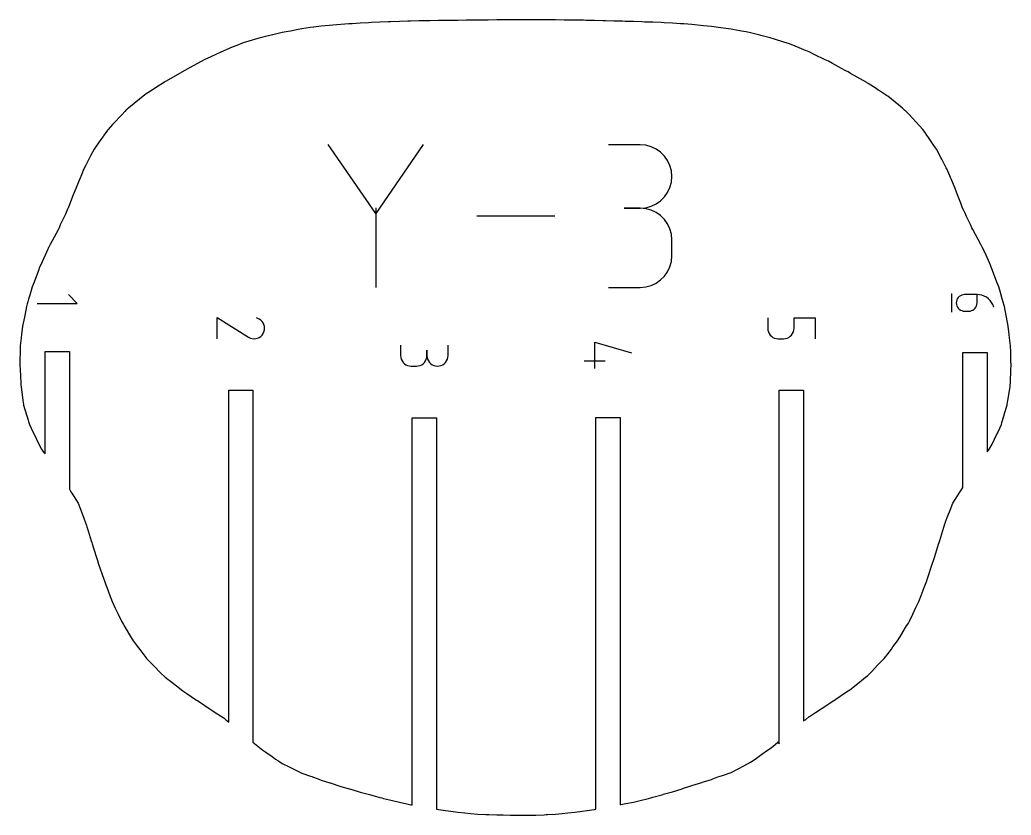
# Model space of a CAD drawing. Extents: x 0 to 560, y 0 to 480.
# Drawn here: x 230.02 to 276.81, y 84.58 to 122.09 of the extents above; entities that cross this region are included whole.
import ezdxf

# ---------------------------------------------------------------- set-up
doc = ezdxf.new("R2010")
doc.units = 0

msp = doc.modelspace()

# ---------------------------------------------------------------- linework, layer by layer
at = {"layer": 'annotation', "color": 1}
for p, q in [((246.81816, 112.956821), (244.570866, 116.206715)), ((249.065032, 116.206715), (246.81816, 112.956821)), ((259.29806, 116.198688), (257.801976, 116.198688)), ((259.567134, 116.174536), (259.29806, 116.198688)), ((259.820323, 116.104935), (259.567134, 116.174536)), ((260.053417, 115.994165), (259.820323, 116.104935)), ((260.262204, 115.846507), (260.053417, 115.994165)), ((260.442472, 115.666241), (260.262204, 115.846507)), ((260.590012, 115.457648), (260.442472, 115.666241)), ((260.700611, 115.22501), (260.590012, 115.457648)), ((260.770058, 114.972606), (260.700611, 115.22501)), ((260.794143, 114.704717), (260.770058, 114.972606)), ((260.770058, 114.43557), (260.794143, 114.704717)), ((260.794143, 114.704717), (260.794143, 114.704717)), ((260.590012, 113.948811), (260.700611, 114.182186)), ((260.700611, 114.182186), (260.770058, 114.43557)), ((260.262204, 113.559072), (260.442472, 113.739691)), ((260.442472, 113.739691), (260.590012, 113.948811)), ((246.81816, 113.21835), (246.81816, 109.469057)), ((259.29806, 113.20652), (259.567134, 113.230678)), ((259.567134, 113.230678), (259.820323, 113.300319)), ((259.820323, 113.300319), (260.053417, 113.4112)), ((260.053417, 113.4112), (260.262204, 113.559072)), ((255.276146, 112.837886), (251.592341, 112.837886)), ((259.29806, 113.20652), (258.548961, 113.20652)), ((258.548961, 113.20652), (259.29806, 113.20652)), ((259.567134, 113.182369), (259.29806, 113.20652)), ((259.29806, 113.20652), (259.29806, 113.20652)), ((259.820323, 113.112767), (259.567134, 113.182369)), ((260.053417, 113.001997), (259.820323, 113.112767)), ((260.262204, 112.854339), (260.053417, 113.001997)), ((260.442472, 112.674073), (260.262204, 112.854339)), ((260.590012, 112.465481), (260.442472, 112.674073)), ((260.700611, 112.232842), (260.590012, 112.465481)), ((260.770058, 111.980438), (260.700611, 112.232842)), ((260.794143, 111.712549), (260.770058, 111.980438)), ((260.794143, 110.963451), (260.794143, 111.712549)), ((260.794143, 111.712549), (260.794143, 111.712549)), ((260.770058, 110.69545), (260.794143, 110.963451)), ((260.590012, 110.210331), (260.700611, 110.442987)), ((260.700611, 110.442987), (260.770058, 110.69545)), ((260.262204, 109.821521), (260.442472, 110.001752)), ((260.442472, 110.001752), (260.590012, 110.210331)), ((257.801976, 109.469479), (259.29806, 109.469479)), ((259.29806, 109.469479), (259.567134, 109.493617)), ((259.29806, 109.469479), (259.29806, 109.469479)), ((259.567134, 109.493617), (259.820323, 109.563184)), ((259.820323, 109.563184), (260.053417, 109.673908)), ((260.053417, 109.673908), (260.262204, 109.821521)), ((232.732434, 108.716626), (232.313516, 109.135426)), ((273.994024, 109.182881), (273.994024, 108.300003)), ((274.354418, 109.041419), (274.307098, 108.994127)), ((274.409208, 109.080147), (274.354418, 109.041419)), ((274.470359, 109.109193), (274.409208, 109.080147)), ((274.536758, 109.12744), (274.470359, 109.109193)), ((274.607294, 109.133771), (274.536758, 109.12744)), ((275.194182, 109.133771), (274.607294, 109.133771)), ((274.607294, 109.133771), (274.607294, 109.133771)), ((275.313533, 109.125088), (275.194182, 109.133771)), ((275.194182, 108.741663), (275.194182, 109.133771)), ((275.428206, 109.099747), (275.313533, 109.125088)), ((275.536779, 109.058804), (275.428206, 109.099747)), ((275.63783, 109.003318), (275.536779, 109.058804)), ((275.729938, 108.934348), (275.63783, 109.003318)), ((230.848603, 108.716626), (232.732434, 108.716626)), ((274.221072, 108.812039), (274.214744, 108.741663)), ((274.214744, 108.741663), (274.214744, 108.741663)), ((274.214744, 108.741663), (274.221072, 108.671142)), ((274.239314, 108.87832), (274.221072, 108.812039)), ((274.221072, 108.671142), (274.239314, 108.604784)), ((274.26836, 108.939388), (274.239314, 108.87832)), ((274.239314, 108.604784), (274.26836, 108.543692)), ((274.307098, 108.994127), (274.26836, 108.939388)), ((274.26836, 108.543692), (274.307098, 108.488972)), ((275.102244, 108.488972), (275.140825, 108.543692)), ((275.140825, 108.543692), (275.169738, 108.604784)), ((275.169738, 108.604784), (275.187888, 108.671142)), ((275.187888, 108.671142), (275.194182, 108.741663)), ((275.811681, 108.852951), (275.729938, 108.934348)), ((275.881637, 108.760185), (275.811681, 108.852951)), ((275.938384, 108.657108), (275.881637, 108.760185)), ((275.9805, 108.544779), (275.938384, 108.657108)), ((275.9805, 108.544779), (275.9805, 108.544779)), ((274.307098, 108.488972), (274.354418, 108.441725)), ((274.354418, 108.441725), (274.409208, 108.403057)), ((274.409208, 108.403057), (274.470359, 108.37407)), ((274.470359, 108.37407), (274.536758, 108.355868)), ((274.536758, 108.355868), (274.607294, 108.349556)), ((274.607294, 108.349556), (274.802628, 108.349556)), ((274.802628, 108.349556), (274.873131, 108.355868)), ((274.802628, 108.349556), (274.802628, 108.349556)), ((274.873131, 108.355868), (274.939438, 108.37407)), ((274.939438, 108.37407), (275.000456, 108.403057)), ((275.000456, 108.403057), (275.055089, 108.441725)), ((275.055089, 108.441725), (275.102244, 108.488972)), ((239.331921, 107.048553), (239.331921, 108.043391)), ((239.331921, 108.043391), (240.811816, 107.124128)), ((241.322861, 107.976665), (241.197558, 108.041986)), ((241.396366, 107.924828), (241.322861, 107.976665)), ((241.457727, 107.862636), (241.396366, 107.924828)), ((241.50645, 107.791978), (241.457727, 107.862636)), ((241.542045, 107.714749), (241.50645, 107.791978)), ((241.56402, 107.632837), (241.542045, 107.714749)), ((241.571885, 107.548136), (241.56402, 107.632837)), ((265.316202, 108.042063), (265.316202, 107.544644)), ((266.558695, 107.544644), (266.558695, 108.042063)), ((266.558695, 108.042063), (267.556202, 108.042063)), ((267.556202, 108.042063), (267.556202, 107.047225)), ((241.320962, 107.113416), (241.391715, 107.162006)), ((241.391715, 107.162006), (241.453997, 107.223118)), ((241.453997, 107.223118), (241.505898, 107.296209)), ((241.505898, 107.296209), (241.543315, 107.377931)), ((241.505898, 107.296209), (241.505898, 107.296209)), ((241.543315, 107.377931), (241.565147, 107.462537)), ((241.565147, 107.462537), (241.571885, 107.548136)), ((265.316202, 107.544644), (265.316202, 107.544644)), ((265.316202, 107.544644), (265.324229, 107.455367)), ((265.324229, 107.455367), (265.34737, 107.371285)), ((265.34737, 107.371285), (265.384217, 107.293815)), ((265.384217, 107.293815), (265.43336, 107.224374)), ((265.43336, 107.224374), (265.493389, 107.16438)), ((265.493389, 107.16438), (265.562895, 107.115251)), ((266.312938, 107.11522), (266.382245, 107.164334)), ((266.382245, 107.164334), (266.442064, 107.224316)), ((266.442064, 107.224316), (266.491007, 107.293752)), ((266.491007, 107.293752), (266.527686, 107.371228)), ((266.527686, 107.371228), (266.550711, 107.45533)), ((266.550711, 107.45533), (266.558695, 107.544644)), ((240.811816, 107.124128), (240.811816, 107.124128)), ((240.811816, 107.124128), (240.813176, 107.123029)), ((240.813176, 107.123029), (240.814547, 107.121975)), ((240.814547, 107.121975), (240.815942, 107.12096)), ((240.815942, 107.12096), (240.817371, 107.119975)), ((240.817371, 107.119975), (240.818846, 107.119015)), ((240.818846, 107.119015), (240.82038, 107.118072)), ((240.82038, 107.118072), (240.821982, 107.11714)), ((240.821982, 107.11714), (240.823666, 107.116211)), ((240.823666, 107.116211), (240.825442, 107.115278)), ((240.825442, 107.115278), (240.825442, 107.115278)), ((240.825442, 107.115278), (240.906937, 107.077322)), ((240.906937, 107.077322), (240.991414, 107.055149)), ((240.991414, 107.055149), (241.076963, 107.048215)), ((241.076963, 107.048215), (241.161677, 107.055977)), ((241.161677, 107.055977), (241.243646, 107.077892)), ((241.243646, 107.077892), (241.320962, 107.113416)), ((247.99343, 106.75084), (247.99343, 106.253421)), ((250.230761, 106.253421), (250.230761, 106.75084)), ((257.152762, 105.638069), (257.152762, 106.881827)), ((257.152762, 106.881827), (258.894781, 106.38511)), ((265.562895, 107.115251), (265.640469, 107.078404)), ((265.640469, 107.078404), (265.724701, 107.055256)), ((265.724701, 107.055256), (265.814182, 107.047225)), ((265.814182, 107.047225), (266.061979, 107.047225)), ((266.061979, 107.047225), (266.151416, 107.055252)), ((266.061979, 107.047225), (266.061979, 107.047225)), ((266.151416, 107.055252), (266.235532, 107.078388)), ((266.235532, 107.078388), (266.312938, 107.11522)), ((247.99343, 106.253421), (247.99343, 106.253421)), ((247.99343, 106.253421), (248.001456, 106.163959)), ((249.227894, 106.163959), (249.235924, 106.253421)), ((249.235924, 106.253421), (249.235924, 106.502482)), ((249.235924, 106.502482), (249.235924, 106.253421)), ((249.235924, 106.253421), (249.235924, 106.253421)), ((249.235924, 106.253421), (249.243956, 106.163959)), ((250.222731, 106.163959), (250.230761, 106.253421)), ((248.001456, 106.163959), (248.024585, 106.079779)), ((248.024585, 106.079779), (248.061399, 106.00228)), ((248.061399, 106.00228), (248.110477, 105.932862)), ((248.110477, 105.932862), (248.170401, 105.872926)), ((248.170401, 105.872926), (248.239749, 105.823872)), ((248.239749, 105.823872), (248.317103, 105.7871)), ((248.317103, 105.7871), (248.401042, 105.76401)), ((248.401042, 105.76401), (248.490147, 105.756002)), ((248.490147, 105.756002), (248.739207, 105.756002)), ((248.739207, 105.756002), (248.828275, 105.76401)), ((248.739207, 105.756002), (248.739207, 105.756002)), ((248.828275, 105.76401), (248.912195, 105.7871)), ((248.912195, 105.7871), (248.989543, 105.823872)), ((248.989543, 105.823872), (249.058896, 105.872926)), ((249.058896, 105.872926), (249.11883, 105.932862)), ((249.11883, 105.932862), (249.167924, 106.00228)), ((249.167924, 106.00228), (249.204753, 106.079779)), ((249.204753, 106.079779), (249.227894, 106.163959)), ((249.243956, 106.163959), (249.26711, 106.079779)), ((249.26711, 106.079779), (249.303976, 106.00228)), ((249.303976, 106.00228), (249.35314, 105.932862)), ((249.35314, 105.932862), (249.413193, 105.872926)), ((249.413193, 105.872926), (249.482721, 105.823872)), ((249.482721, 105.823872), (249.560314, 105.7871)), ((249.560314, 105.7871), (249.644559, 105.76401)), ((249.644559, 105.76401), (249.734045, 105.756002)), ((249.734045, 105.756002), (249.823113, 105.76401)), ((249.734045, 105.756002), (249.734045, 105.756002)), ((249.823113, 105.76401), (249.907032, 105.7871)), ((249.907032, 105.7871), (249.98438, 105.823872)), ((249.98438, 105.823872), (250.053733, 105.872926)), ((250.053733, 105.872926), (250.113668, 105.932862)), ((250.113668, 105.932862), (250.162762, 106.00228)), ((250.162762, 106.00228), (250.19959, 106.079779)), ((250.19959, 106.079779), (250.222731, 106.163959)), ((256.654781, 106.010887), (257.649618, 106.010887))]:
    msp.add_line(p, q, dxfattribs=at)
at = {"layer": 'boundary', "color": 5}
for p, q in [((243.329319, 121.66022), (243.15672, 121.628193)), ((243.745465, 121.72098), (243.329319, 121.66022)), ((243.88119, 121.741098), (243.745465, 121.72098)), ((243.895674, 121.743247), (243.88119, 121.741098)), ((244.25003, 121.794144), (243.895674, 121.743247)), ((244.622866, 121.824859), (244.25003, 121.794144)), ((244.796285, 121.837788), (244.622866, 121.824859)), ((245.17074, 121.868694), (244.796285, 121.837788)), ((245.552272, 121.894334), (245.17074, 121.868694)), ((245.708605, 121.904829), (245.552272, 121.894334)), ((246.09145, 121.930557), (245.708605, 121.904829)), ((246.479954, 121.950028), (246.09145, 121.930557)), ((246.622641, 121.958159), (246.479954, 121.950028)), ((247.012161, 121.977645), (246.622641, 121.958159)), ((247.405991, 121.99259), (247.012161, 121.977645)), ((247.538398, 121.997729), (247.405991, 121.99259)), ((247.932871, 122.012692), (247.538398, 121.997729)), ((248.330449, 122.022527), (247.932871, 122.012692)), ((248.45554, 122.026243), (248.330449, 122.022527)), ((248.853582, 122.036074), (248.45554, 122.026243)), ((249.253755, 122.043263), (248.853582, 122.036074)), ((249.373841, 122.04549), (249.253755, 122.043263)), ((249.774293, 122.052681), (249.373841, 122.04549)), ((250.176259, 122.057596), (249.774293, 122.052681)), ((250.292941, 122.058357), (250.176259, 122.057596)), ((250.695003, 122.063279), (250.292941, 122.058357)), ((251.098442, 122.069356), (250.695003, 122.063279)), ((251.212088, 122.070849), (251.098442, 122.069356)), ((251.615714, 122.076931), (251.212088, 122.070849)), ((252.020557, 122.080575), (251.615714, 122.076931)), ((252.13146, 122.081548), (252.020557, 122.080575)), ((252.536424, 122.085192), (252.13146, 122.081548)), ((252.942085, 122.087109), (252.536424, 122.085192)), ((253.051369, 122.087953), (252.942085, 122.087109)), ((253.457135, 122.089867), (253.051369, 122.087953)), ((253.863006, 122.088787), (253.457135, 122.089867)), ((253.971988, 122.088679), (253.863006, 122.088787)), ((254.377846, 122.087597), (253.971988, 122.088679)), ((254.783307, 122.085514), (254.377846, 122.087597)), ((254.893139, 122.085166), (254.783307, 122.085514)), ((255.298556, 122.083081), (254.893139, 122.085166)), ((255.703268, 122.079529), (255.298556, 122.083081)), ((255.81467, 122.078609), (255.703268, 122.079529)), ((256.219267, 122.075055), (255.81467, 122.078609)), ((256.622445, 122.067273), (256.219267, 122.075055)), ((256.737115, 122.06475), (256.622445, 122.067273)), ((257.139977, 122.056966), (256.737115, 122.06475)), ((257.540556, 122.046506), (257.139977, 122.056966)), ((257.66049, 122.043464), (257.540556, 122.046506)), ((258.060688, 122.033013), (257.66049, 122.043464)), ((258.458159, 122.021676), (258.060688, 122.033013)), ((258.584425, 122.017698), (258.458159, 122.021676)), ((258.981398, 122.006366), (258.584425, 122.017698)), ((259.375167, 121.992097), (258.981398, 122.006366)), ((259.508965, 121.987106), (259.375167, 121.992097)), ((259.902109, 121.972856), (259.508965, 121.987106)), ((260.291605, 121.957966), (259.902109, 121.972856)), ((260.433996, 121.952587), (260.291605, 121.957966)), ((260.822819, 121.937724), (260.433996, 121.952587)), ((261.206097, 121.90828), (260.822819, 121.937724)), ((261.361681, 121.896863), (261.206097, 121.90828)), ((261.74353, 121.867553), (261.361681, 121.896863)), ((262.286273, 121.809329), (261.74353, 121.867553)), ((262.28807, 121.809144), (262.286273, 121.809329)), ((262.66424, 121.769081), (262.28807, 121.809144)), ((262.988819, 121.729086), (262.66424, 121.769081)), ((263.342612, 121.686882), (262.988819, 121.729086)), ((263.584952, 121.657238), (263.342612, 121.686882)), ((263.754859, 121.624732), (263.584952, 121.657238)), ((241.25327, 121.206178), (240.832785, 121.080969)), ((241.487898, 121.276251), (241.25327, 121.206178)), ((241.943823, 121.383227), (241.487898, 121.276251)), ((241.965721, 121.388354), (241.943823, 121.383227)), ((242.408608, 121.492148), (241.965721, 121.388354)), ((242.593144, 121.525411), (242.408608, 121.492148)), ((242.797133, 121.562518), (242.593144, 121.525411)), ((243.15672, 121.628193), (242.797133, 121.562518)), ((264.077469, 121.562518), (263.754859, 121.624732)), ((264.297803, 121.51989), (264.077469, 121.562518)), ((264.505661, 121.479461), (264.297803, 121.51989)), ((264.94556, 121.36816), (264.505661, 121.479461)), ((264.988387, 121.357198), (264.94556, 121.36816)), ((265.426372, 121.245748), (264.988387, 121.357198)), ((265.643092, 121.178929), (265.426372, 121.245748)), ((266.080758, 121.039426), (265.643092, 121.178929)), ((240.050254, 120.794535), (239.656166, 120.634509)), ((240.270738, 120.883084), (240.050254, 120.794535)), ((240.567187, 121.001586), (240.270738, 120.883084)), ((240.832785, 121.080969), (240.567187, 121.001586)), ((266.347083, 120.957483), (266.080758, 121.039426)), ((266.61152, 120.847264), (266.347083, 120.957483)), ((266.794912, 120.772514), (266.61152, 120.847264)), ((267.12544, 120.634509), (266.794912, 120.772514)), ((239.033488, 120.343277), (238.725766, 120.198225)), ((239.311698, 120.474919), (239.033488, 120.343277)), ((239.646477, 120.630493), (239.311698, 120.474919)), ((239.651507, 120.632578), (239.646477, 120.630493)), ((239.656166, 120.634509), (239.651507, 120.632578)), ((267.19391, 120.606081), (267.12544, 120.634509)), ((267.267794, 120.575404), (267.19391, 120.606081)), ((267.515418, 120.457686), (267.267794, 120.575404)), ((268.034237, 120.208215), (267.515418, 120.457686)), ((238.028575, 119.823934), (237.81249, 119.706501)), ((238.576828, 120.118022), (238.028575, 119.823934)), ((238.725766, 120.198225), (238.576828, 120.118022)), ((268.188504, 120.134096), (268.034237, 120.208215)), ((268.369322, 120.036387), (268.188504, 120.134096)), ((268.804582, 119.800828), (268.369322, 120.036387)), ((268.976487, 119.706501), (268.804582, 119.800828)), ((237.672264, 119.621478), (236.928024, 119.200004)), ((237.805056, 119.702434), (237.672264, 119.621478)), ((237.808918, 119.704547), (237.805056, 119.702434)), ((237.81249, 119.706501), (237.808918, 119.704547)), ((269.04029, 119.671221), (268.976487, 119.706501)), ((269.109215, 119.633107), (269.04029, 119.671221)), ((269.221116, 119.565539), (269.109215, 119.633107)), ((269.995038, 119.128128), (269.221116, 119.565539)), ((236.374183, 118.846091), (236.269361, 118.780509)), ((236.842957, 119.146414), (236.374183, 118.846091)), ((236.884345, 119.174963), (236.842957, 119.146414)), ((236.928024, 119.200004), (236.884345, 119.174963)), ((270.029925, 119.107952), (269.995038, 119.128128)), ((270.059381, 119.086973), (270.029925, 119.107952)), ((270.427145, 118.846091), (270.059381, 119.086973)), ((270.530605, 118.780071), (270.427145, 118.846091)), ((235.917478, 118.553332), (235.168877, 117.946038)), ((235.963635, 118.590832), (235.917478, 118.553332)), ((235.981558, 118.601879), (235.963635, 118.590832)), ((236.261113, 118.775419), (235.981558, 118.601879)), ((236.266098, 118.778493), (236.261113, 118.775419)), ((236.269361, 118.780509), (236.266098, 118.778493)), ((270.533099, 118.778493), (270.530605, 118.780071)), ((270.539009, 118.774754), (270.533099, 118.778493)), ((270.92339, 118.529156), (270.539009, 118.774754)), ((270.950634, 118.511933), (270.92339, 118.529156)), ((270.984486, 118.484265), (270.950634, 118.511933)), ((271.678648, 117.918864), (270.984486, 118.484265)), ((235.168877, 117.946038), (235.082904, 117.873542)), ((271.762251, 117.850484), (271.678648, 117.918864)), ((234.83299, 117.616243), (234.436608, 117.193612)), ((234.972459, 117.763942), (234.83299, 117.616243)), ((235.042924, 117.839469), (234.972459, 117.763942)), ((235.048907, 117.845101), (235.042924, 117.839469)), ((235.054625, 117.850484), (235.048907, 117.845101)), ((235.082904, 117.873542), (235.054625, 117.850484)), ((271.793292, 117.820925), (271.762251, 117.850484)), ((271.837678, 117.780818), (271.793292, 117.820925)), ((271.871346, 117.748731), (271.837678, 117.780818)), ((271.984604, 117.624536), (271.871346, 117.748731)), ((272.476855, 117.093082), (271.984604, 117.624536)), ((234.398929, 117.151708), (234.187013, 116.922476)), ((234.436608, 117.193612), (234.398929, 117.151708)), ((272.631764, 116.922476), (272.476855, 117.093082)), ((233.949315, 116.586822), (233.801683, 116.37907)), ((233.970546, 116.61675), (233.949315, 116.586822)), ((234.122214, 116.833747), (233.970546, 116.61675)), ((234.155612, 116.879478), (234.122214, 116.833747)), ((234.187013, 116.922476), (234.155612, 116.879478)), ((272.693123, 116.836157), (272.631764, 116.922476)), ((272.725442, 116.793086), (272.693123, 116.836157)), ((272.792057, 116.699236), (272.725442, 116.793086)), ((272.934181, 116.490612), (272.792057, 116.699236)), ((273.126275, 116.21352), (272.934181, 116.490612)), ((233.801683, 116.37907), (233.532849, 115.994468)), ((273.274806, 115.994468), (273.126275, 116.21352)), ((233.317825, 115.584155), (233.201503, 115.360422)), ((233.365534, 115.672802), (233.317825, 115.584155)), ((233.532849, 115.994468), (233.365534, 115.672802)), ((273.481445, 115.602643), (273.274806, 115.994468)), ((273.528052, 115.518729), (273.481445, 115.602643)), ((233.121512, 115.206689), (233.048549, 115.066459)), ((233.201503, 115.360422), (233.121512, 115.206689)), ((273.712766, 115.165967), (273.528052, 115.518729)), ((273.740437, 115.113896), (273.712766, 115.165967)), ((273.765645, 115.066459), (273.740437, 115.113896)), ((232.881653, 114.667488), (232.664017, 114.138451)), ((232.89483, 114.698276), (232.881653, 114.667488)), ((233.048549, 115.066459), (232.89483, 114.698276)), ((273.904978, 114.737799), (273.765645, 115.066459)), ((273.941343, 114.652069), (273.904978, 114.737799)), ((273.967887, 114.587863), (273.941343, 114.652069)), ((274.157201, 114.138451), (273.967887, 114.587863)), ((232.547457, 113.835955), (232.415941, 113.503247)), ((232.664017, 114.138451), (232.547457, 113.835955)), ((274.270411, 113.838975), (274.157201, 114.138451)), ((274.425683, 113.443318), (274.270411, 113.838975)), ((232.415941, 113.503247), (232.304409, 113.210443)), ((274.51411, 113.210443), (274.425683, 113.443318)), ((232.178243, 112.922631), (231.934579, 112.425521)), ((232.280791, 113.163258), (232.178243, 112.922631)), ((232.293156, 113.18796), (232.280791, 113.163258)), ((232.304409, 113.210443), (232.293156, 113.18796)), ((274.570968, 113.097943), (274.51411, 113.210443)), ((274.633478, 112.974256), (274.570968, 113.097943)), ((274.69966, 112.813653), (274.633478, 112.974256)), ((274.904119, 112.399098), (274.69966, 112.813653)), ((231.873879, 112.282434), (231.832493, 112.185723)), ((231.934579, 112.425521), (231.873879, 112.282434)), ((274.950926, 112.282435), (274.904119, 112.399098)), ((274.990157, 112.193666), (274.950926, 112.282435)), ((231.832493, 112.185723), (231.457596, 111.490021)), ((275.376441, 111.490021), (274.990157, 112.193666)), ((231.382771, 111.352721), (231.361187, 111.307255)), ((231.383591, 111.354426), (231.382771, 111.352721)), ((231.392208, 111.369616), (231.383591, 111.354426)), ((231.457596, 111.490021), (231.392208, 111.369616)), ((275.443052, 111.369616), (275.376441, 111.490021)), ((275.451734, 111.354426), (275.443052, 111.369616)), ((275.454168, 111.349321), (275.451734, 111.354426)), ((275.548077, 111.14226), (275.454168, 111.349321)), ((231.348985, 111.280882), (231.008335, 110.535036)), ((231.360082, 111.304958), (231.348985, 111.280882)), ((231.361187, 111.307255), (231.360082, 111.304958)), ((275.554188, 111.12948), (275.548077, 111.14226)), ((275.570628, 111.093376), (275.554188, 111.12948)), ((275.826399, 110.514122), (275.570628, 111.093376)), ((230.958143, 110.426418), (230.899096, 110.272866)), ((231.008335, 110.535036), (230.958143, 110.426418)), ((275.866596, 110.426418), (275.826399, 110.514122)), ((275.925207, 110.272865), (275.866596, 110.426418)), ((230.899096, 110.272866), (230.692884, 109.721518)), ((276.132536, 109.721518), (275.925207, 110.272865)), ((230.606412, 109.49841), (230.556849, 109.327485)), ((230.692884, 109.721518), (230.606412, 109.49841)), ((276.218061, 109.49841), (276.132536, 109.721518)), ((276.297445, 109.225158), (276.218061, 109.49841)), ((230.494211, 109.108705), (230.439372, 108.919981)), ((230.556849, 109.327485), (230.494211, 109.108705)), ((276.384796, 108.930318), (276.297445, 109.225158)), ((230.340459, 108.570401), (230.257471, 108.148896)), ((230.377775, 108.701778), (230.340459, 108.570401)), ((230.403217, 108.792538), (230.377775, 108.701778)), ((230.439372, 108.919981), (230.403217, 108.792538)), ((276.474899, 108.618547), (276.384796, 108.930318)), ((276.479506, 108.602489), (276.474899, 108.618547)), ((276.484135, 108.586396), (276.479506, 108.602489)), ((276.488723, 108.570401), (276.484135, 108.586396)), ((276.569456, 108.148896), (276.488723, 108.570401)), ((230.242844, 108.07342), (230.157596, 107.642393)), ((230.257471, 108.148896), (230.242844, 108.07342)), ((276.583521, 108.07342), (276.569456, 108.148896)), ((276.666723, 107.642393), (276.583521, 108.07342)), ((230.157596, 107.642393), (230.109729, 107.24937)), ((276.711947, 107.24937), (276.666723, 107.642393)), ((230.109729, 107.24937), (230.091572, 107.086912)), ((276.729939, 107.086912), (276.711947, 107.24937)), ((230.047035, 106.714385), (230.038662, 106.42532)), ((230.091572, 107.086912), (230.047035, 106.714385)), ((276.772444, 106.714384), (276.729939, 107.086912)), ((276.783124, 106.42532), (276.772444, 106.714384)), ((230.038662, 106.42532), (230.030149, 106.02493)), ((231.217519, 101.623048), (231.217519, 106.444061)), ((231.217519, 106.444061), (232.363519, 106.444061)), ((232.363519, 106.444061), (232.363519, 99.951121)), ((274.524622, 100.03755), (274.524622, 106.407246)), ((274.524622, 106.407246), (275.670622, 106.407246)), ((275.670622, 106.407246), (275.670622, 101.720907)), ((276.796683, 106.02493), (276.783124, 106.42532)), ((230.030149, 106.02493), (230.023651, 105.786377)), ((230.023651, 105.786377), (230.03348, 105.60127)), ((276.796519, 105.60127), (276.805333, 105.786377)), ((276.805333, 105.786377), (276.796683, 106.02493)), ((230.03348, 105.60127), (230.066434, 104.962947)), ((276.770464, 104.962947), (276.796519, 105.60127)), ((230.066434, 104.962947), (230.071952, 104.858368)), ((230.071952, 104.858368), (230.084112, 104.77722)), ((276.752561, 104.77722), (276.765644, 104.858368)), ((276.765644, 104.858368), (276.770464, 104.962947)), ((230.084112, 104.77722), (230.165935, 104.133976)), ((239.878939, 88.969498), (239.878939, 104.618691)), ((239.878939, 104.618691), (241.024939, 104.618691)), ((241.024939, 104.618691), (241.024939, 88.017165)), ((265.863202, 88.074548), (265.863202, 104.617363)), ((265.863202, 104.617363), (267.009202, 104.617363)), ((267.009202, 104.617363), (267.009202, 89.017749)), ((276.647723, 104.133976), (276.752561, 104.77722)), ((230.165935, 104.133976), (230.191744, 103.953169)), ((230.191744, 103.953169), (230.195717, 103.930359)), ((230.195717, 103.930359), (230.201381, 103.91166)), ((230.201381, 103.91166), (230.417441, 103.213276)), ((276.48182, 103.476595), (276.609027, 103.922019)), ((276.609027, 103.922019), (276.6114, 103.930359)), ((276.6114, 103.930359), (276.615612, 103.953169)), ((276.615612, 103.953169), (276.647723, 104.133976)), ((276.370373, 103.092739), (276.457683, 103.391637)), ((276.457683, 103.391637), (276.474899, 103.452261)), ((276.474899, 103.452261), (276.48182, 103.476595)), ((230.417441, 103.213276), (230.439372, 103.140476)), ((230.439372, 103.140476), (230.451393, 103.099593)), ((230.451393, 103.099593), (230.467858, 103.048011)), ((230.467858, 103.048011), (230.481261, 103.002352)), ((230.481261, 103.002352), (230.555818, 102.83898)), ((248.54036, 85.058072), (248.54036, 103.32614)), ((248.54036, 103.32614), (249.68636, 103.32614)), ((249.68636, 103.32614), (249.68636, 84.855178)), ((257.201781, 84.863981), (257.201781, 103.332667)), ((257.201781, 103.332667), (258.347781, 103.332667)), ((258.347781, 103.332667), (258.347781, 85.068834)), ((276.26952, 102.83898), (276.344788, 103.002352)), ((276.344788, 103.002352), (276.370373, 103.092739)), ((230.555818, 102.83898), (230.814874, 102.30507)), ((276.013068, 102.30507), (276.26952, 102.83898)), ((230.814874, 102.30507), (230.918249, 102.074343)), ((230.918249, 102.074343), (231.053209, 101.846686)), ((275.803556, 101.894773), (275.908074, 102.074343)), ((275.908074, 102.074343), (276.013068, 102.30507)), ((231.053209, 101.846686), (231.147519, 101.692747)), ((231.147519, 101.692747), (231.217519, 101.623048)), ((275.670622, 101.720907), (275.740622, 101.790607)), ((275.740622, 101.790607), (275.803556, 101.894773)), ((232.363519, 99.951121), (232.433519, 99.834139)), ((232.433519, 99.834139), (232.474344, 99.765913)), ((232.474344, 99.765913), (232.594718, 99.596114)), ((274.045084, 99.290319), (274.38659, 99.816599)), ((274.38659, 99.816599), (274.41924, 99.862136)), ((274.41924, 99.862136), (274.424783, 99.871361)), ((274.424783, 99.871361), (274.524622, 100.03755)), ((232.594718, 99.596114), (232.784376, 99.290319)), ((232.784376, 99.290319), (232.881629, 99.008873)), ((273.924706, 98.958386), (274.045084, 99.290319)), ((232.881629, 99.008873), (233.044723, 98.591043)), ((273.816815, 98.696402), (273.924706, 98.958386)), ((233.044723, 98.591043), (233.126058, 98.362309)), ((233.126058, 98.362309), (233.166566, 98.233496)), ((273.629039, 98.156098), (273.694307, 98.36231)), ((273.694307, 98.36231), (273.704006, 98.388458)), ((273.704006, 98.388458), (273.712766, 98.412073)), ((273.712766, 98.412073), (273.816815, 98.696402)), ((233.166566, 98.233496), (233.182399, 98.184403)), ((233.182399, 98.184403), (233.201503, 98.123702)), ((233.201503, 98.123702), (233.241673, 97.994545)), ((233.241673, 97.994545), (233.388406, 97.522762)), ((273.436374, 97.529264), (273.629039, 98.156098)), ((233.388406, 97.522762), (233.415919, 97.434301)), ((233.415919, 97.434301), (233.432584, 97.382349)), ((233.432584, 97.382349), (233.624365, 96.777954)), ((273.198919, 96.777954), (273.383351, 97.360775)), ((273.383351, 97.360775), (273.406995, 97.434301)), ((273.406995, 97.434301), (273.436374, 97.529264)), ((233.624365, 96.777954), (233.702568, 96.536725)), ((233.702568, 96.536725), (233.712253, 96.506293)), ((233.712253, 96.506293), (233.725376, 96.467208)), ((233.725376, 96.467208), (233.984987, 95.711596)), ((272.856559, 95.744995), (273.098824, 96.467678)), ((273.098824, 96.467678), (273.111639, 96.506293)), ((273.111639, 96.506293), (273.121059, 96.536725)), ((273.121059, 96.536725), (273.198919, 96.777954)), ((233.984987, 95.711596), (234.02872, 95.578285)), ((234.02872, 95.578285), (234.077799, 95.449055)), ((234.077799, 95.449055), (234.122214, 95.332107)), ((272.700033, 95.312868), (272.792057, 95.548914)), ((272.792057, 95.548914), (272.797528, 95.562894)), ((272.797528, 95.562894), (272.803551, 95.578285)), ((272.803551, 95.578285), (272.856559, 95.744995)), ((234.122214, 95.332107), (234.1885, 95.157116)), ((234.1885, 95.157116), (234.289018, 94.89332)), ((272.554891, 94.947014), (272.700033, 95.312868)), ((234.289018, 94.89332), (234.380632, 94.650276)), ((234.380632, 94.650276), (234.525863, 94.343108)), ((272.297535, 94.343108), (272.440014, 94.650276)), ((272.440014, 94.650276), (272.554891, 94.947014)), ((234.525863, 94.343108), (234.663417, 94.064575)), ((234.663417, 94.064575), (234.823179, 93.72227)), ((272.006846, 93.72227), (272.16413, 94.064575)), ((272.16413, 94.064575), (272.297535, 94.343108)), ((234.823179, 93.72227), (234.915708, 93.566367)), ((234.915708, 93.566367), (234.95329, 93.504565)), ((271.871346, 93.50553), (271.922183, 93.58697)), ((271.922183, 93.58697), (271.954354, 93.638221)), ((271.954354, 93.638221), (272.006846, 93.72227)), ((234.95329, 93.504565), (235.042924, 93.352974)), ((235.042924, 93.352974), (235.203664, 93.081976)), ((271.437776, 92.79426), (271.655326, 93.15439)), ((271.655326, 93.15439), (271.661129, 93.162992)), ((271.661129, 93.162992), (271.871346, 93.50553)), ((235.203664, 93.081976), (235.205896, 93.078021)), ((235.205896, 93.078021), (235.372725, 92.79426)), ((235.372725, 92.79426), (235.627537, 92.470109)), ((271.224957, 92.520106), (271.437776, 92.79426)), ((235.627537, 92.470109), (235.727605, 92.326973)), ((235.727605, 92.326973), (235.963635, 92.020434)), ((270.950634, 92.148296), (271.150973, 92.411466)), ((271.150973, 92.411466), (271.224957, 92.520106)), ((235.963635, 92.020434), (236.006731, 91.970329)), ((236.006731, 91.970329), (236.047527, 91.915666)), ((236.047527, 91.915666), (236.089767, 91.866251)), ((236.089767, 91.866251), (236.330303, 91.640926)), ((270.51608, 91.663534), (270.724321, 91.866252)), ((270.724321, 91.866252), (270.804389, 91.961931)), ((270.804389, 91.961931), (270.867221, 92.049818)), ((270.867221, 92.049818), (270.950634, 92.148296)), ((236.330303, 91.640926), (236.684142, 91.271285)), ((236.684142, 91.271285), (236.884345, 91.079742)), ((270.029925, 91.157766), (270.208624, 91.334686)), ((270.208624, 91.334686), (270.51608, 91.663534)), ((236.884345, 91.079742), (236.942431, 91.03914)), ((236.942431, 91.03914), (237.017987, 90.976509)), ((237.017987, 90.976509), (237.072477, 90.938243)), ((237.072477, 90.938243), (237.196551, 90.847786)), ((237.196551, 90.847786), (237.713953, 90.442671)), ((269.191275, 90.497396), (269.645776, 90.858088)), ((269.645776, 90.858088), (269.752321, 90.938243)), ((269.752321, 90.938243), (269.827036, 90.99442)), ((269.827036, 90.99442), (269.948091, 91.096577)), ((269.948091, 91.096577), (270.029925, 91.157766)), ((237.713953, 90.442671), (237.805056, 90.375547)), ((237.805056, 90.375547), (237.906238, 90.312768)), ((237.906238, 90.312768), (238.319497, 90.039235)), ((268.524623, 90.046939), (268.991636, 90.361458)), ((268.991636, 90.361458), (269.109215, 90.435212)), ((269.109215, 90.435212), (269.191275, 90.497396)), ((238.319497, 90.039235), (238.365296, 90.010235)), ((238.365296, 90.010235), (238.400687, 89.986372)), ((238.400687, 89.986372), (238.702118, 89.783126)), ((268.188504, 89.819888), (268.21599, 89.838635)), ((268.21599, 89.838635), (268.431982, 89.985954)), ((268.431982, 89.985954), (268.467583, 90.010235)), ((268.467583, 90.010235), (268.524623, 90.046939)), ((238.702118, 89.783126), (238.725766, 89.767182)), ((238.725766, 89.767182), (238.755686, 89.745803)), ((238.755686, 89.745803), (239.249407, 89.421884)), ((239.249407, 89.421884), (239.615929, 89.181013)), ((267.288723, 89.238992), (267.572499, 89.421884)), ((267.572499, 89.421884), (268.150304, 89.793255)), ((268.150304, 89.793255), (268.188504, 89.819888)), ((239.615929, 89.181013), (239.646477, 89.160602)), ((239.646477, 89.160602), (239.660038, 89.149165)), ((239.660038, 89.149165), (239.723831, 89.095368)), ((239.723831, 89.095368), (239.739415, 89.082227)), ((239.739415, 89.082227), (239.787425, 89.046327)), ((239.787425, 89.046327), (239.878939, 88.969498)), ((267.009202, 89.017749), (267.051749, 89.052622)), ((267.051749, 89.052622), (267.079202, 89.072695)), ((267.079202, 89.072695), (267.092238, 89.082227)), ((267.092238, 89.082227), (267.109582, 89.096328)), ((267.109582, 89.096328), (267.256307, 89.215618)), ((267.256307, 89.215618), (267.267794, 89.224957)), ((267.267794, 89.224957), (267.288723, 89.238992)), ((241.024939, 88.017165), (241.337414, 87.765523)), ((265.553373, 87.824066), (265.793202, 88.018026)), ((265.793202, 88.018026), (265.86084, 88.072728)), ((265.793202, 88.018026), (265.863202, 87.948326)), ((265.863202, 88.018026), (265.793202, 88.018026)), ((265.86084, 88.072728), (265.863202, 88.074548)), ((265.863202, 87.948326), (265.863202, 88.018026)), ((241.337414, 87.765523), (241.487898, 87.647141)), ((241.487898, 87.647141), (241.634822, 87.542531)), ((241.634822, 87.542531), (241.929343, 87.341139)), ((264.913615, 87.361681), (265.260384, 87.606326)), ((265.260384, 87.606326), (265.426372, 87.72673)), ((265.426372, 87.72673), (265.553373, 87.824066)), ((241.929343, 87.341139), (242.089923, 87.22621)), ((242.089923, 87.22621), (242.195098, 87.156512)), ((242.195098, 87.156512), (242.299104, 87.091313)), ((242.299104, 87.091313), (242.408608, 87.018545)), ((242.408608, 87.018545), (242.730043, 86.853795)), ((264.191135, 86.908982), (264.505661, 87.078405)), ((264.505661, 87.078405), (264.582966, 87.130629)), ((264.582966, 87.130629), (264.652761, 87.175689)), ((264.652761, 87.175689), (264.727653, 87.22621)), ((264.727653, 87.22621), (264.913615, 87.361681)), ((242.730043, 86.853795), (242.992384, 86.72995)), ((242.992384, 86.72995), (243.329319, 86.555378)), ((243.329319, 86.555378), (243.736816, 86.421185)), ((263.18563, 86.455473), (263.584952, 86.58956)), ((263.584952, 86.58956), (263.916889, 86.769877)), ((263.916889, 86.769877), (264.191135, 86.908982)), ((243.736816, 86.421185), (243.803338, 86.400926)), ((243.803338, 86.400926), (243.829777, 86.39112)), ((243.829777, 86.39112), (244.096406, 86.2982)), ((244.096406, 86.2982), (244.171716, 86.266783)), ((244.171716, 86.266783), (244.25003, 86.234114)), ((244.25003, 86.234114), (244.654996, 86.104535)), ((244.654996, 86.104535), (244.67181, 86.098236)), ((244.67181, 86.098236), (245.17074, 85.936965)), ((261.74353, 85.972186), (262.209299, 86.124837)), ((262.209299, 86.124837), (262.229479, 86.130555)), ((262.229479, 86.130555), (262.28603, 86.147938)), ((262.28603, 86.147938), (262.66424, 86.267495)), ((262.66424, 86.267495), (262.699832, 86.283155)), ((262.699832, 86.283155), (262.734029, 86.2982)), ((262.734029, 86.2982), (262.959748, 86.380078)), ((262.959748, 86.380078), (263.068866, 86.421525)), ((263.068866, 86.421525), (263.18563, 86.455473)), ((245.17074, 85.936965), (245.623541, 85.804238)), ((245.623541, 85.804238), (245.638189, 85.800558)), ((245.638189, 85.800558), (246.09145, 85.666245)), ((246.09145, 85.666245), (246.517292, 85.552004)), ((260.388795, 85.562251), (260.822819, 85.685132)), ((260.822819, 85.685132), (261.272822, 85.826599)), ((261.272822, 85.826599), (261.294255, 85.83241)), ((261.294255, 85.83241), (261.74353, 85.972186)), ((246.517292, 85.552004), (246.518074, 85.551809)), ((246.518074, 85.551809), (247.012161, 85.41262)), ((247.012161, 85.41262), (247.104353, 85.390529)), ((247.104353, 85.390529), (247.189212, 85.370194)), ((247.189212, 85.370194), (247.605614, 85.270175)), ((247.605614, 85.270175), (247.932871, 85.190704)), ((247.932871, 85.190704), (248.279621, 85.11515)), ((258.617552, 85.123446), (258.981398, 85.198297)), ((258.981398, 85.198297), (259.295667, 85.276605)), ((259.295667, 85.276605), (259.686874, 85.370193)), ((259.686874, 85.370193), (259.793096, 85.395073)), ((259.793096, 85.395073), (259.902109, 85.419835)), ((259.902109, 85.419835), (260.380127, 85.559939)), ((260.380127, 85.559939), (260.388795, 85.562251)), ((248.279621, 85.11515), (248.47036, 85.07338)), ((248.47036, 85.07338), (248.523028, 85.061847)), ((248.523028, 85.061847), (248.54036, 85.058072)), ((249.68636, 84.855178), (249.774293, 84.840902)), ((249.774293, 84.840902), (250.115772, 84.794116)), ((250.115772, 84.794116), (250.357567, 84.761811)), ((250.357567, 84.761811), (250.695003, 84.715616)), ((250.695003, 84.715616), (251.022367, 84.681336)), ((251.022367, 84.681336), (251.291805, 84.653733)), ((255.623826, 84.664609), (255.890623, 84.691565)), ((255.890623, 84.691565), (256.219267, 84.724302)), ((256.219267, 84.724302), (256.557984, 84.77205)), ((256.557984, 84.77205), (256.797128, 84.805061)), ((256.797128, 84.805061), (257.131781, 84.852274)), ((257.131781, 84.852274), (257.139977, 84.85343)), ((257.139977, 84.85343), (257.201781, 84.863981)), ((258.347781, 85.068834), (258.382128, 85.075864)), ((258.382128, 85.075864), (258.617552, 85.123446)), ((251.291805, 84.653733), (251.615714, 84.619836)), ((251.615714, 84.619836), (252.015872, 84.608377)), ((252.015872, 84.608377), (252.088678, 84.606371)), ((252.088678, 84.606371), (252.154356, 84.604591)), ((252.154356, 84.604591), (252.536424, 84.593686)), ((252.536424, 84.593686), (252.834515, 84.58928)), ((252.834515, 84.58928), (253.168278, 84.584724)), ((253.168278, 84.584724), (253.457135, 84.580464)), ((253.457135, 84.580464), (253.740469, 84.580502)), ((253.740469, 84.580502), (254.097698, 84.578946)), ((254.097698, 84.578946), (254.377845, 84.578973)), ((254.377845, 84.578973), (254.761318, 84.601231)), ((254.761318, 84.601231), (254.856525, 84.606497)), ((254.856525, 84.606497), (254.92064, 84.610067)), ((254.92064, 84.610067), (255.298556, 84.632198)), ((255.298556, 84.632198), (255.623826, 84.664609))]:
    msp.add_line(p, q, dxfattribs=at)

doc.saveas('drawing.dxf')
